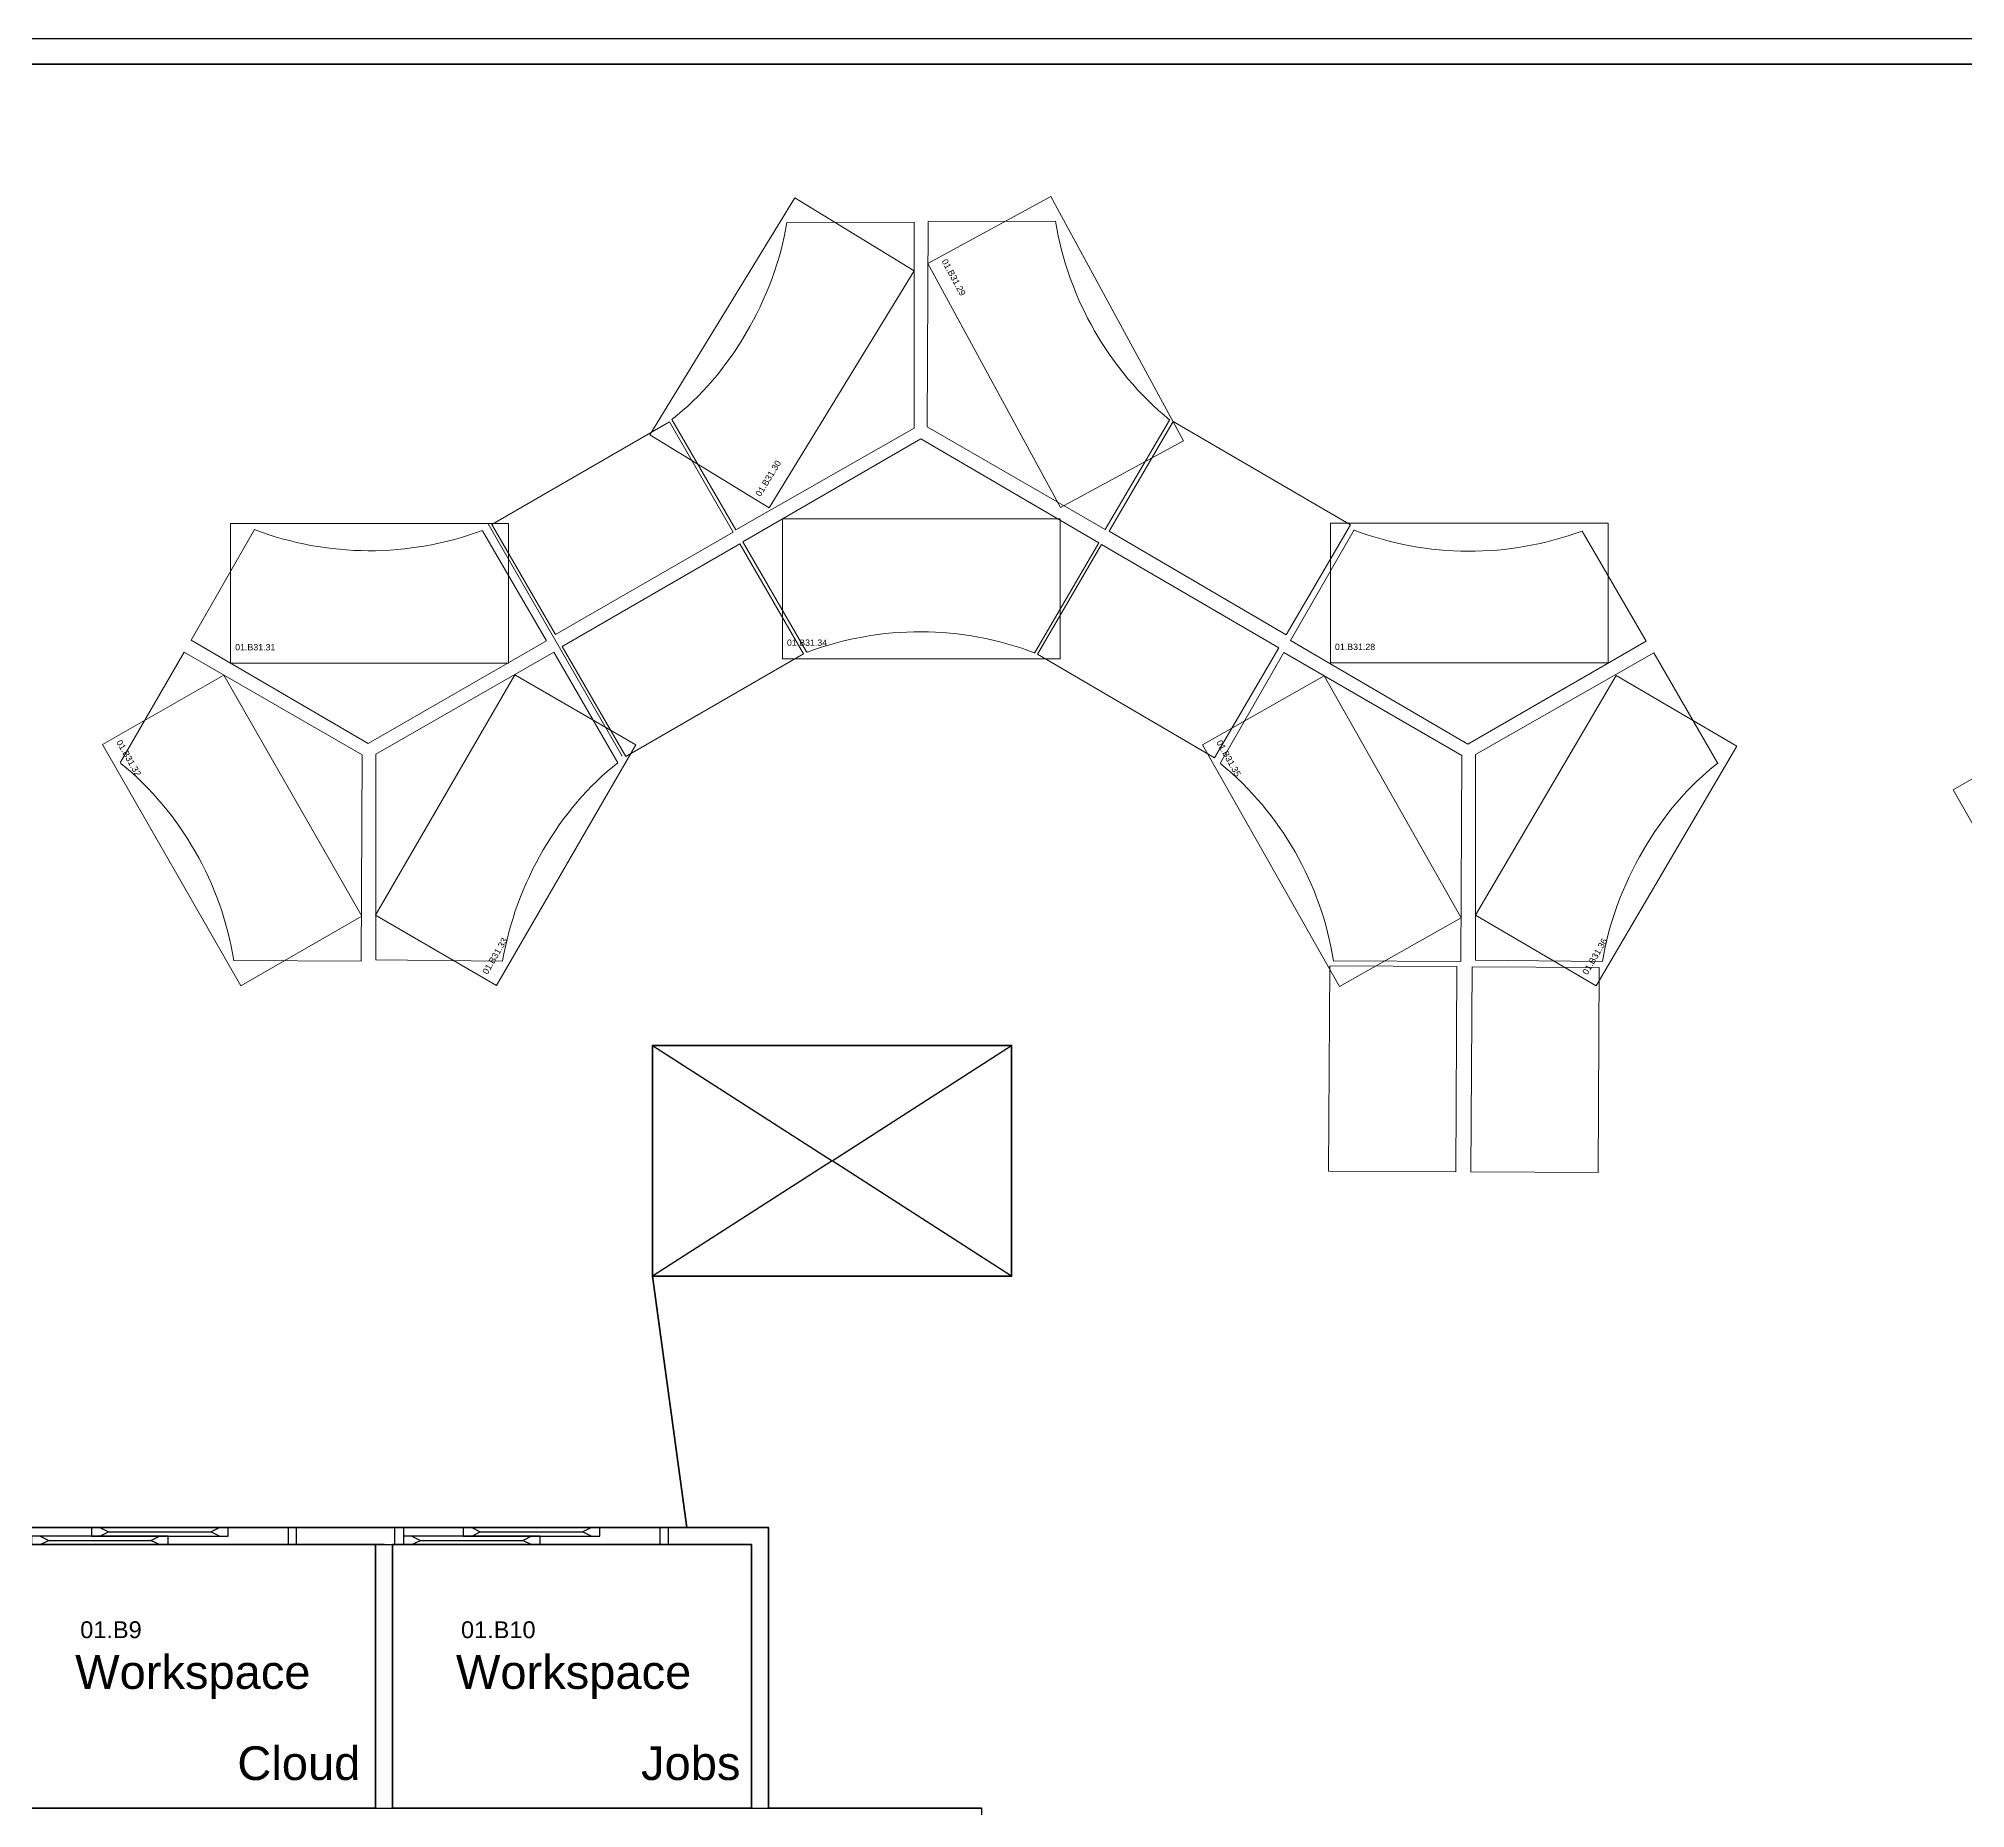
# Model space of a CAD drawing. Header units: millimetres. Extents: x -6.1 to 46.1, y 0 to 48.5.
# Drawn here: x 22.78 to 34.22, y 38.01 to 48.51 of the extents above; entities that cross this region are included whole.
import ezdxf

# ---------------------------------------------------------------- set-up
doc = ezdxf.new("R2010")
doc.units = ezdxf.units.MM
for name, color, linetype in [('PDF_Geometry', 7, 'Continuous'), ('PDF_Text', 7, 'Continuous'), ('Planon_WPA_Floor', 10, 'Continuous'), ('Planon_WPA_FPoly', 10, 'Continuous'), ('Planon_WPA_SBlock', 7, 'Continuous')]:
    doc.layers.add(name, color=color, linetype=linetype)
for name, color, linetype, lineweight in [('Planon_WPA_Spoly', 64, 'Continuous', 35), ('Planon_WPA_WPBlock', 5, 'Continuous', 15), ('Planon_WPA_WPPoly', 5, 'Continuous', 15)]:
    doc.layers.add(name, color=color, linetype=linetype, lineweight=lineweight)
doc.styles.add('Arial', font='arial.ttf', dxfattribs={"width": 0.8, "height": 2.5})

# ---------------------------------------------------------------- blocks, each defined once
blk = doc.blocks.new('DFM_Raumstempel')
at = {"linetype": 'Continuous', "style": 'Arial'}
blk.add_attdef('RAUM-ID', (0.086, 0.379), '', height=0.1, dxfattribs=at)
at = {"style": 'Arial'}
blk.add_attdef('RAUMBEZEICHNUNG', (0.056, 0.078), '', height=0.2, dxfattribs=at)
blk = doc.blocks.new('DFM_Arbeitsplatzstempel')
at = {"style": 'Arial'}
for tag, p in [('AP-ID', (0.054, 0.153)), ('AP-BEZEICHNUNG', (0.054, 0.029))]:
    blk.add_attdef(tag, p, '', height=0.075, dxfattribs=at)

msp = doc.modelspace()

# ---------------------------------------------------------------- linework, layer by layer
at = {"layer": 'PDF_Geometry', "lineweight": 9}
for points in [[(27.982, 46.201), (27.982, 47.423), (27.227, 47.421)], [(28.822, 47.429), (28.822, 47.429), (28.064, 47.428), (28.058, 46.209)], [(25.852, 44.975), (26.906, 45.584), (26.529, 46.238), (25.474, 45.629), (25.852, 44.975)], [(26.543, 46.253), (26.543, 46.253), (26.923, 45.597), (27.982, 46.201)], [(28.058, 46.209), (29.116, 45.599), (29.498, 46.248)], [(30.572, 45.626), (29.52, 46.24), (29.139, 45.589), (30.191, 44.974), (30.572, 45.626)], [(28.022, 46.137), (26.964, 45.526), (27.343, 44.873), (27.349, 44.873)], [(28.697, 44.865), (29.079, 45.519), (28.022, 46.137)], [(24.065, 45.599), (24.065, 45.599), (23.688, 44.942), (24.74, 44.328)], [(24.74, 44.328), (25.798, 44.938), (25.418, 45.592)], [(26.247, 44.254), (25.452, 45.632)], [(30.595, 45.597), (30.595, 45.597), (30.217, 44.94), (31.27, 44.325)], [(31.27, 44.325), (32.327, 44.936), (31.948, 45.589)], [(26.269, 44.252), (27.324, 44.861), (26.946, 45.514), (25.891, 44.905), (26.269, 44.252)], [(30.146, 44.896), (29.094, 45.51), (28.713, 44.859), (29.764, 44.244), (30.146, 44.896)], [(24.704, 44.261), (23.647, 44.871), (23.27, 44.217), (23.272, 44.211)], [(26.223, 44.214), (26.223, 44.214), (25.843, 44.87), (24.785, 44.266)], [(31.234, 44.258), (30.176, 44.869), (29.8, 44.214), (29.802, 44.209)], [(32.753, 44.211), (32.753, 44.211), (32.373, 44.867), (31.315, 44.263)], [(23.94, 43.041), (23.94, 43.041), (24.698, 43.036), (24.704, 44.261)], [(24.785, 44.266), (24.785, 43.044), (25.539, 43.037)], [(30.47, 43.038), (31.228, 43.034), (31.234, 44.258)], [(31.315, 44.263), (31.315, 43.042), (32.069, 43.035)], [(31.197, 41.787), (31.204, 43.005), (30.449, 43.009), (30.442, 41.791), (31.197, 41.787)], [(32.042, 41.782), (32.049, 43), (31.294, 43.004), (31.287, 41.786), (32.042, 41.782)]]:
    msp.add_lwpolyline(points, dxfattribs=at)
for centre, radius, start, end in [((30.735, 47.744), 1.94, 189.3365, 230.4143), ((24.748, 47.401), 1.928, 249.2356, 290.3202), ((31.278, 47.398), 1.928, 249.2354, 290.32), ((28.016, 43.08), 1.912, 69.1378, 110.4259), ((22.054, 42.737), 1.912, 9.1457, 50.4342), ((28.584, 42.735), 1.912, 9.1456, 50.4345)]:
    msp.add_arc(centre, radius, start, end, dxfattribs=at)
for centre, major_axis, ratio, start_param, end_param in [((26.306, 47.246), (0.587, 1.156), 0.637215, 4.068555, 5.169467), ((26.462, 43.218), (0.588, 1.162), 0.636561, 0.92762, 2.030663), ((32.992, 43.215), (0.588, 1.162), 0.636504, 0.92761, 2.030752)]:
    msp.add_ellipse(centre, major_axis=major_axis, ratio=ratio, start_param=start_param, end_param=end_param, dxfattribs=at)
at = {"layer": 'Planon_WPA_Floor'}
for points in [[(-6.077, 48.513), (46.094, 48.513)], [(-5.925, 48.361), (45.941, 48.361)], [(26.428, 41.166), (28.56, 41.166), (28.56, 42.537), (26.428, 42.537), (26.428, 41.166)], [(26.428, 42.537), (27.494, 41.852), (26.428, 41.166), (26.428, 42.537)], [(28.56, 41.166), (27.494, 41.852), (28.56, 42.537), (28.56, 41.166)], [(22.741, 39.573), (23.553, 39.573), (23.553, 39.624), (22.741, 39.624), (22.741, 39.573)], [(22.792, 39.624), (22.843, 39.598)], [(22.792, 39.573), (22.843, 39.598), (23.452, 39.598), (23.502, 39.573)], [(23.096, 39.624), (23.908, 39.624), (23.908, 39.674), (23.096, 39.674), (23.096, 39.624)], [(23.096, 39.674), (23.908, 39.674)], [(23.147, 39.674), (23.198, 39.649)], [(23.147, 39.624), (23.198, 39.649), (23.807, 39.649), (23.858, 39.624)], [(23.502, 39.624), (23.452, 39.598)], [(23.858, 39.674), (23.807, 39.649)], [(24.314, 39.573), (24.314, 39.674), (24.264, 39.674), (24.264, 39.573), (24.314, 39.573)], [(24.264, 39.674), (24.949, 39.674)], [(24.314, 39.573), (24.314, 39.674)], [(24.898, 39.573), (24.898, 39.674), (24.949, 39.674), (24.949, 39.573), (24.898, 39.573)], [(24.898, 39.573), (24.898, 39.674)], [(24.949, 39.573), (25.761, 39.573), (25.761, 39.624), (24.949, 39.624), (24.949, 39.573)], [(24.999, 39.624), (25.05, 39.598)], [(24.999, 39.573), (25.05, 39.598), (25.659, 39.598), (25.71, 39.573)], [(25.304, 39.624), (26.116, 39.624), (26.116, 39.674), (25.304, 39.674), (25.304, 39.624)], [(25.304, 39.674), (26.116, 39.674)], [(25.355, 39.674), (25.405, 39.649)], [(25.355, 39.624), (25.405, 39.649), (26.014, 39.649), (26.065, 39.624)], [(25.71, 39.624), (25.659, 39.598)], [(26.065, 39.674), (26.014, 39.649)], [(26.522, 39.573), (26.522, 39.674), (26.471, 39.674), (26.471, 39.573), (26.522, 39.573)], [(26.471, 39.674), (27.117, 39.674)], [(26.522, 39.573), (26.522, 39.674)], [(27.117, 39.674), (27.117, 38.008)], [(22.678, 39.573), (23.553, 39.573)], [(24.264, 39.573), (25.761, 39.573)], [(24.834, 39.573), (24.783, 39.573), (24.783, 38.008)], [(24.834, 39.573), (24.884, 39.573), (24.884, 38.008)], [(26.471, 39.573), (27.016, 39.573)], [(27.016, 39.573), (27.016, 38.008)], [(14.662, 38.231), (14.662, 38.008), (28.382, 38.008)], [(28.382, 38.008), (28.382, 30.345)]]:
    msp.add_lwpolyline(points, dxfattribs=at)
at = {"layer": 'Planon_WPA_FPoly'}
msp.add_lwpolyline([(0, 0), (0, 30.332), (-3.299, 30.332), (-3.299, 32.776), (-4.471, 32.776), (-4.471, 32.911), (-4.974, 32.911), (-4.974, 33.796), (-6.077, 33.796), (-6.077, 48.513), (46.094, 48.513), (46.094, 27.114), (39.31, 27.114), (39.31, 24.356), (33.123, 24.356), (33.123, 5.939), (37.022, 5.939), (37.022, 0)], close=True, dxfattribs=at)
at = {"layer": 'Planon_WPA_Spoly'}
for points in [[(45.941, 48.361), (-5.925, 48.361)], [(14.677, 29.912), (14.663, 38.008), (14.662, 38.008), (14.662, 38.231), (13.898, 38.231), (13.898, 40.826), (15.619, 40.826), (15.623, 41.499), (22.678, 41.499), (22.678, 39.674), (26.631, 39.674), (26.428, 41.166), (26.428, 42.537), (28.56, 42.537), (28.56, 41.166), (26.428, 41.166), (26.631, 39.674), (27.117, 39.674), (27.117, 38.008), (28.382, 38.008), (28.382, 38.006)]]:
    msp.add_lwpolyline(points, dxfattribs=at)
for points in [[(24.783, 39.573), (22.678, 39.573), (22.678, 38.008), (24.783, 38.008)], [(24.884, 39.573), (27.016, 39.573), (27.016, 38.008), (24.884, 38.008)]]:
    msp.add_lwpolyline(points, close=True, dxfattribs=at)
at = {"layer": 'Planon_WPA_WPPoly', "linetype": 'ByBlock'}
for points in [[(27.12, 45.728), (27.982, 47.135), (27.274, 47.568), (26.412, 46.162)], [(28.063, 47.179), (28.85, 45.729), (29.58, 46.125), (28.793, 47.575)], [(27.199, 44.832), (28.849, 44.832), (28.849, 45.662), (27.199, 45.662)], [(23.923, 44.805), (25.573, 44.805), (25.573, 45.635), (23.923, 45.635)], [(30.453, 44.807), (32.103, 44.807), (32.103, 45.637), (30.453, 45.637)], [(25.501, 42.893), (26.329, 44.321), (25.611, 44.737), (24.783, 43.309)], [(23.163, 44.322), (23.983, 42.891), (24.703, 43.303), (23.883, 44.735)], [(29.694, 44.321), (30.507, 42.886), (31.229, 43.294), (30.416, 44.73)], [(32.031, 42.89), (32.866, 44.312), (32.15, 44.733), (31.315, 43.31)], [(34.15, 44.053), (34.97, 42.622), (35.69, 43.034), (34.87, 44.466)]]:
    msp.add_lwpolyline(points, close=True, dxfattribs=at)

# ---------------------------------------------------------------- block references
at = {"layer": 'Planon_WPA_SBlock'}
for p, values in [((22.944, 38.639), {'RAUM-ID': '01.B9', 'RAUMBEZEICHNUNG': 'Workspace'}), ((25.205, 38.639), {'RAUM-ID': '01.B10', 'RAUMBEZEICHNUNG': 'Workspace'})]:
    msp.add_blockref('DFM_Raumstempel', p, dxfattribs=at).add_auto_attribs(values)
at = {"layer": 'Planon_WPA_WPBlock'}
for p, xscale, yscale, zscale, rotation, values in [((28.063, 47.179), 0.5, 0.5, 0.5, 298.4912627948079, {'AP-ID': '01.B31.29'}), ((27.12, 45.728), 0.5, 0.5, 0.5, 58.49259968579136, {'AP-ID': '01.B31.30'}), ((23.163, 44.322), 0.4999999999999999, 0.4999999999999999, 0.4999999999999999, 299.8102304351458, {'AP-ID': '01.B31.32'}), ((29.694, 44.321), 0.5, 0.5, 0.5, 299.5141843684023, {'AP-ID': '01.B31.35'}), ((25.501, 42.893), 0.5, 0.5, 0.5, 59.89905403013449, {'AP-ID': '01.B31.33'}), ((32.031, 42.89), 0.5, 0.5, 0.5, 59.57859733050594, {'AP-ID': '01.B31.36'})]:
    msp.add_blockref('DFM_Arbeitsplatzstempel', p, dxfattribs=dict(at, xscale=xscale, yscale=yscale, zscale=zscale, rotation=rotation)).add_auto_attribs(values)
at = {"layer": 'Planon_WPA_WPBlock', "xscale": 0.5, "yscale": 0.5, "zscale": 0.5}
for p, values in [((23.923, 44.805), {'AP-ID': '01.B31.31'}), ((27.199, 44.832), {'AP-ID': '01.B31.34'}), ((30.453, 44.807), {'AP-ID': '01.B31.28'})]:
    msp.add_blockref('DFM_Arbeitsplatzstempel', p, dxfattribs=at).add_auto_attribs(values)

# ---------------------------------------------------------------- texts
at = {"layer": 'PDF_Text', "char_height": 0.2, "attachment_point": 7, "style": 'Arial'}
for s, insert in [('\\pi-0.34802;{\\W1.0002;Cloud}', (24.311, 38.173)), ('\\pi-0.28601;{\\W1.0002;Jobs}', (26.646, 38.173))]:
    msp.add_mtext(s, dxfattribs=dict(at, insert=insert))

doc.saveas('drawing.dxf')
